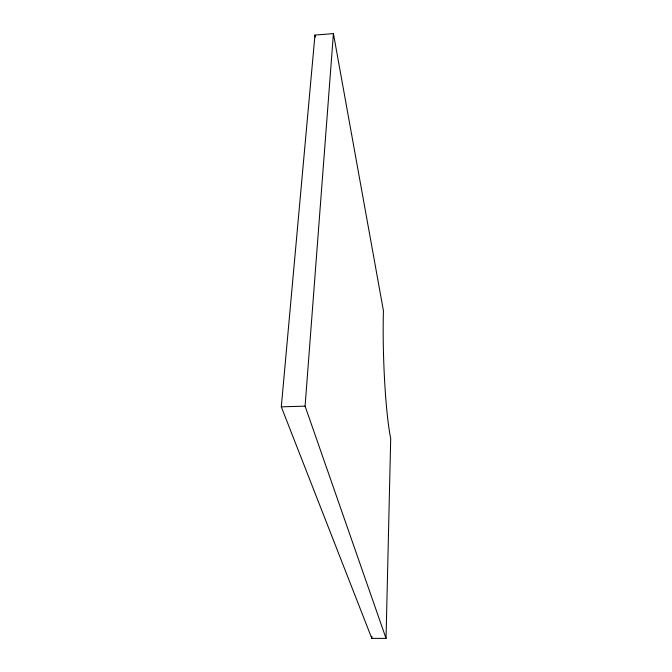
<?xml version="1.0" encoding="UTF-8"?>
<svg xmlns="http://www.w3.org/2000/svg" width="672" height="672" viewBox="0 0 672 672"><rect width="100%" height="100%" fill="white"/><g stroke="black" fill="none" stroke-linecap="round" stroke-linejoin="round"><path stroke-width="1.01" d="M386.047 638.4L390.701 438.438A87.587 8.064 88 0 1 383.443 310.834L333.421 33.6L314.966 35.07L281.299 406.837L371.809 638.375L386.047 638.4L305.088 406.132L333.421 33.6M371.809 638.375L371.868 636.283M281.299 406.837L305.088 406.132M314.966 35.07L315.378 37.128"/></g></svg>
